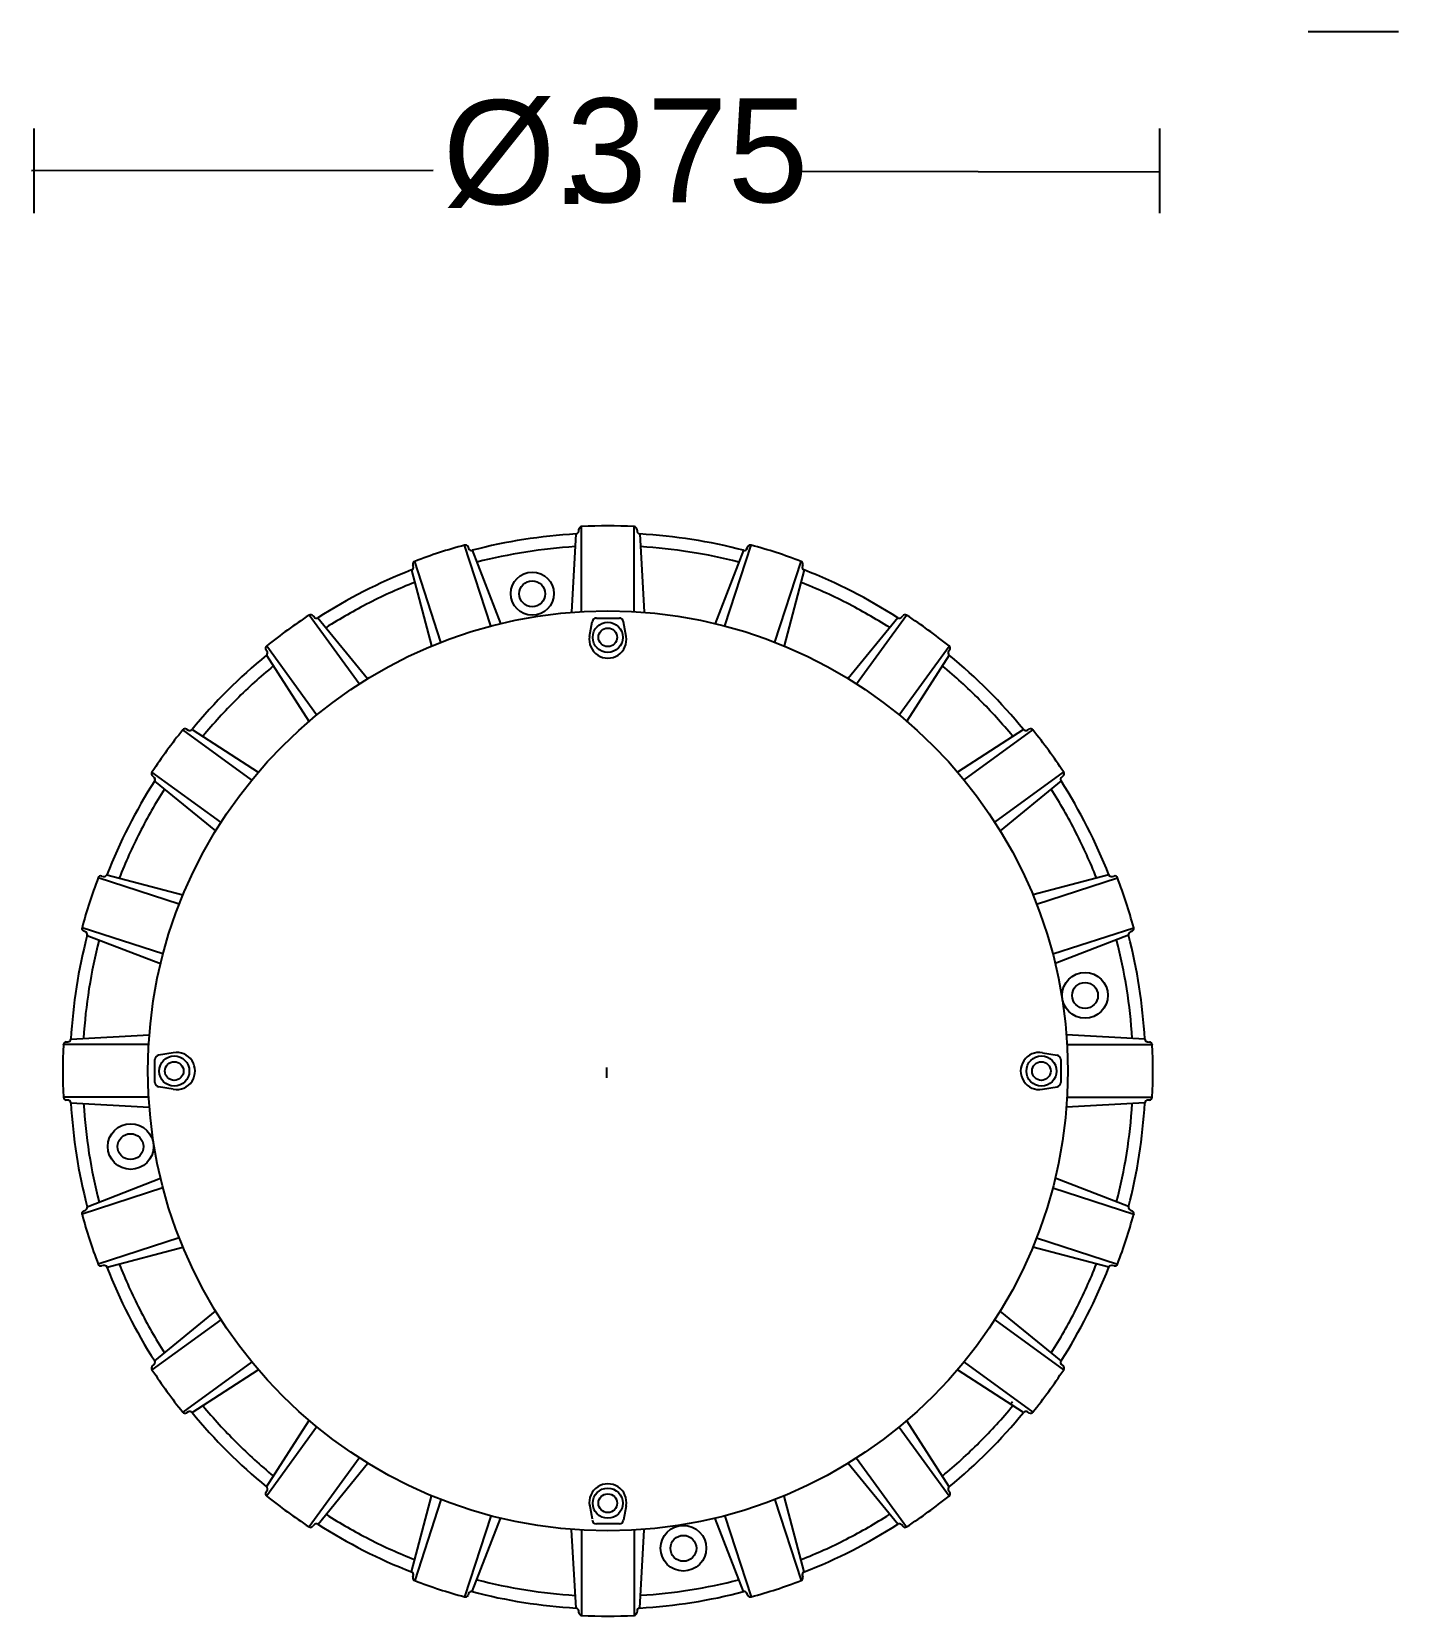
# Model space of a CAD drawing. Extents: x 0 to 123, y 0 to 312.
# Drawn here: x 0.2 to 116.3, y 0.4 to 135 of the extents above; entities that cross this region are included whole.
import ezdxf

# ---------------------------------------------------------------- set-up
doc = ezdxf.new("R2010")
doc.units = 0
doc.layers.add('LIVELLO_1', color=160, linetype='Continuous')
doc.styles.add('STD', font='txt')

# ---------------------------------------------------------------- blocks, each defined once
blk = doc.blocks.new('AI9-BLK1')
at = {"layer": 'LIVELLO_1', "color": 7}
for p, q in [((54.87, -21.77), (47.2, -21.77)), ((-61.01, -29.99), (-61.01, -37.19)), ((34.59, -29.99), (34.59, -37.19)), ((-61.2, -33.56), (-27.11, -33.52)), ((3.85, -33.61), (34.52, -33.68)), ((-14.98, -64.42), (-15.34, -71.07)), ((-14.74, -64.17), (-14.73, -64.02)), ((-14.72, -64.03), (-14.73, -64.02)), ((-14.5, -63.8), (-14.49, -63.8)), ((-14.5, -71.01), (-14.5, -63.8)), ((-10.04, -63.8), (-10.04, -63.79)), ((-10.03, -63.8), (-10.04, -63.8)), ((-10.03, -71.01), (-10.03, -63.8)), ((-9.8, -64.02), (-9.79, -64.17)), ((-9.56, -64.42), (-9.19, -71.07)), ((-24.42, -65.37), (-24.43, -65.37)), ((-24.43, -65.37), (-24.43, -65.37)), ((-22.2, -72.23), (-24.43, -65.37)), ((-23.79, -65.81), (-21.38, -72.03)), ((-0.75, -65.81), (-3.15, -72.03)), ((-2.33, -72.23), (-0.1, -65.37)), ((-0.45, -65.65), (-0.39, -65.51)), ((-0.39, -65.52), (-0.39, -65.51)), ((-0.1, -65.37), (-0.1, -65.37)), ((-28.78, -67.17), (-28.82, -67.03)), ((-28.82, -67.04), (-28.82, -67.03)), ((-28.67, -66.75), (-28.66, -66.75)), ((-26.44, -73.61), (-28.67, -66.75)), ((1.91, -73.61), (4.14, -66.75)), ((4.15, -66.75), (4.13, -66.75)), ((4.13, -66.75), (4.14, -66.75)), ((4.29, -67.03), (4.25, -67.17)), ((-28.93, -67.49), (-27.23, -73.93)), ((4.4, -67.48), (2.7, -73.93)), ((-37.62, -71.31), (-37.64, -71.32)), ((-37.64, -71.32), (-37.64, -71.31)), ((-33.39, -77.15), (-37.63, -71.32)), ((8.86, -77.15), (13.1, -71.32)), ((13.1, -71.32), (13.11, -71.32)), ((-37.31, -71.36), (-37.22, -71.47)), ((-36.89, -71.54), (-32.67, -76.7)), ((-13.82, -73.12), (-13.6, -71.87)), ((-13.24, -71.56), (-11.29, -71.56)), ((-10.71, -73.12), (-10.94, -71.87)), ((12.35, -71.54), (8.14, -76.7)), ((12.69, -71.47), (12.78, -71.36)), ((12.79, -71.37), (12.78, -71.36)), ((-41.24, -73.94), (-41.24, -73.93)), ((-37, -79.77), (-41.24, -73.94)), ((12.47, -79.78), (16.71, -73.94)), ((16.72, -73.94), (16.71, -73.93)), ((16.71, -73.93), (16.71, -73.93)), ((-41.22, -74.38), (-41.3, -74.25)), ((-41.29, -74.25), (-41.3, -74.25)), ((-41.26, -74.72), (-37.65, -80.32)), ((16.73, -74.71), (13.12, -80.32)), ((-48.35, -81.04), (-48.36, -81.06)), ((-48.36, -81.06), (-48.36, -81.05)), ((-42.52, -85.29), (-48.35, -81.05)), ((-48.04, -81), (-47.91, -81.07)), ((-47.58, -81.03), (-41.97, -84.64)), ((23.04, -81.03), (17.44, -84.64)), ((17.99, -85.29), (23.82, -81.05)), ((23.38, -81.07), (23.5, -81)), ((23.5, -81), (23.5, -81)), ((23.82, -81.05), (23.82, -81.06)), ((-50.98, -84.66), (-50.97, -84.65)), ((-45.14, -88.9), (-50.98, -84.66)), ((20.61, -88.9), (26.44, -84.66)), ((26.45, -84.67), (26.44, -84.65)), ((26.44, -84.65), (26.45, -84.66)), ((-50.82, -85.07), (-50.93, -84.97)), ((-50.92, -84.97), (-50.93, -84.97)), ((-50.76, -85.41), (-45.59, -89.62)), ((26.22, -85.4), (21.06, -89.62)), ((26.4, -84.97), (26.29, -85.07)), ((-55.54, -93.62), (-55.55, -93.62)), ((-55.54, -93.61), (-55.54, -93.62)), ((-48.68, -95.85), (-55.54, -93.62)), ((-55.26, -93.47), (-55.12, -93.51)), ((-54.81, -93.36), (-48.36, -95.06)), ((30.27, -93.36), (23.83, -95.06)), ((24.15, -95.85), (31.01, -93.62)), ((30.59, -93.51), (30.73, -93.47)), ((30.72, -93.47), (30.73, -93.47)), ((31.01, -93.62), (31.01, -93.62)), ((-56.92, -97.86), (-56.92, -97.86)), ((-50.06, -100.09), (-56.92, -97.86)), ((-56.64, -98.2), (-56.78, -98.15)), ((-56.77, -98.15), (-56.78, -98.15)), ((25.53, -100.09), (32.39, -97.86)), ((32.25, -98.15), (32.11, -98.2)), ((32.39, -97.87), (32.39, -97.86)), ((32.39, -97.86), (32.39, -97.86)), ((-56.48, -98.51), (-50.27, -100.91)), ((31.95, -98.5), (25.73, -100.91)), ((-58.27, -107.56), (-58.12, -107.56)), ((-57.87, -107.33), (-51.22, -106.95)), ((33.34, -107.32), (26.69, -106.95)), ((33.59, -107.56), (33.74, -107.57)), ((33.73, -107.57), (33.74, -107.57)), ((-58.49, -107.8), (-58.5, -107.79)), ((-58.49, -107.79), (-58.49, -107.8)), ((-51.28, -107.79), (-58.49, -107.79)), ((-49.17, -108.47), (-50.43, -108.69)), ((24.64, -108.47), (25.89, -108.69)), ((26.75, -107.79), (33.96, -107.79)), ((33.96, -107.79), (33.96, -107.8)), ((33.96, -107.8), (33.97, -107.79)), ((-50.73, -111), (-50.73, -109.06)), ((-12.35, -110.61), (-12.35, -109.72)), ((26.2, -109.06), (26.2, -111)), ((-49.17, -111.58), (-50.43, -111.36)), ((24.64, -111.58), (25.89, -111.36)), ((-58.49, -112.26), (-58.49, -112.25)), ((-51.28, -112.26), (-58.49, -112.26)), ((-58.27, -112.48), (-58.27, -112.49)), ((-58.12, -112.5), (-58.27, -112.49)), ((-57.87, -112.74), (-51.22, -113.1)), ((33.34, -112.73), (26.69, -113.1)), ((26.75, -112.26), (33.96, -112.26)), ((33.74, -112.49), (33.59, -112.5)), ((33.96, -112.26), (33.96, -112.25)), ((33.96, -112.25), (33.97, -112.26)), ((-56.48, -121.55), (-50.27, -119.14)), ((31.95, -121.54), (25.73, -119.14)), ((-50.06, -119.96), (-56.92, -122.19)), ((25.53, -119.96), (32.39, -122.19)), ((-56.92, -122.18), (-56.92, -122.2)), ((-56.92, -122.2), (-56.92, -122.19)), ((-56.78, -121.9), (-56.64, -121.85)), ((32.11, -121.85), (32.25, -121.9)), ((32.24, -121.9), (32.25, -121.9)), ((32.39, -122.19), (32.39, -122.2)), ((-48.68, -124.2), (-55.54, -126.43)), ((-54.8, -126.69), (-48.36, -124.99)), ((30.28, -126.69), (23.83, -124.99)), ((24.15, -124.2), (31.01, -126.43)), ((-55.54, -126.43), (-55.54, -126.43)), ((31, -126.44), (31.01, -126.43)), ((31.01, -126.43), (31.01, -126.43)), ((-55.12, -126.55), (-55.26, -126.58)), ((-55.25, -126.58), (-55.26, -126.58)), ((30.73, -126.58), (30.59, -126.55)), ((-50.75, -134.65), (-45.59, -130.43)), ((26.22, -134.64), (21.06, -130.43)), ((-45.14, -131.15), (-50.98, -135.39)), ((20.61, -131.15), (26.44, -135.39)), ((-50.98, -135.38), (-50.97, -135.4)), ((-50.97, -135.4), (-50.98, -135.39)), ((-50.93, -135.07), (-50.82, -134.98)), ((-42.52, -134.76), (-48.35, -139)), ((-47.57, -139.02), (-41.97, -135.41)), ((23.04, -139.02), (17.44, -135.41)), ((17.99, -134.76), (23.82, -139)), ((26.29, -134.98), (26.4, -135.07)), ((26.39, -135.08), (26.4, -135.07)), ((26.44, -135.39), (26.44, -135.4)), ((21.97, -138.28), (22.1, -138.08)), ((-48.35, -139), (-48.36, -139)), ((-47.91, -138.98), (-48.04, -139.06)), ((-48.03, -139.05), (-48.04, -139.06)), ((-41.26, -145.33), (-37.65, -139.73)), ((16.73, -145.33), (13.12, -139.73)), ((23.5, -139.06), (23.38, -138.98)), ((23.82, -139.01), (23.82, -139)), ((23.82, -139), (23.82, -139.01)), ((-37, -140.27), (-41.24, -146.11)), ((12.47, -140.27), (16.71, -146.11)), ((-33.39, -142.9), (-37.63, -148.74)), ((-36.88, -148.52), (-32.67, -143.35)), ((12.36, -148.51), (8.14, -143.35)), ((8.86, -142.9), (13.1, -148.74)), ((-41.3, -145.8), (-41.22, -145.67)), ((-41.25, -146.11), (-41.24, -146.12)), ((-41.24, -146.12), (-41.24, -146.12)), ((-28.93, -152.56), (-27.23, -146.12)), ((-26.44, -146.44), (-28.67, -153.3)), ((1.91, -146.44), (4.14, -153.3)), ((4.41, -152.56), (2.7, -146.12)), ((16.69, -145.67), (16.77, -145.8)), ((16.71, -146.11), (16.71, -146.12)), ((16.76, -145.8), (16.77, -145.8)), ((-22.2, -147.82), (-24.43, -154.68)), ((-13.82, -146.82), (-13.6, -148.07)), ((-10.71, -146.94), (-10.94, -148.18)), ((-2.33, -147.82), (-0.1, -154.68)), ((-37.63, -148.74), (-37.64, -148.73)), ((-37.22, -148.58), (-37.31, -148.69)), ((-37.31, -148.68), (-37.31, -148.69)), ((-23.78, -154.24), (-21.38, -148.02)), ((-14.97, -155.63), (-15.34, -148.98)), ((-14.5, -149.04), (-14.5, -156.25)), ((-11.29, -148.49), (-13.24, -148.49)), ((-10.03, -149.04), (-10.03, -156.25)), ((-9.56, -155.63), (-9.19, -148.98)), ((-0.74, -154.24), (-3.15, -148.02)), ((13.09, -148.74), (13.11, -148.73)), ((13.11, -148.73), (13.11, -148.74)), ((-28.82, -153.02), (-28.78, -152.87)), ((-28.68, -153.29), (-28.66, -153.3)), ((-28.66, -153.3), (-28.67, -153.3)), ((4.14, -153.3), (4.13, -153.3)), ((4.25, -152.87), (4.29, -153.02)), ((4.29, -153.02), (4.29, -153.02)), ((-24.43, -154.68), (-24.43, -154.68)), ((-24.09, -154.4), (-24.14, -154.54)), ((-24.14, -154.53), (-24.14, -154.54)), ((-0.39, -154.54), (-0.45, -154.4)), ((-0.11, -154.68), (-0.1, -154.68)), ((-0.1, -154.68), (-0.1, -154.68)), ((-14.73, -156.03), (-14.74, -155.88)), ((-9.81, -156.02), (-9.8, -156.03)), ((-9.79, -155.88), (-9.8, -156.03)), ((-14.51, -156.25), (-14.49, -156.25)), ((-14.49, -156.25), (-14.5, -156.26)), ((-10.03, -156.25), (-10.04, -156.25))]:
    blk.add_line(p, q, dxfattribs=at)
for centre, radius in [((-18.68, -69.49), 1.83), ((-18.69, -69.5), 1.1), ((-12.26, -110.02), 39.06), ((-12.27, -73.2), 1.28), ((-12.27, -73.2), 0.792), ((28.26, -103.6), 1.94), ((28.26, -103.61), 1.1), ((-49.09, -110.03), 1.28), ((24.56, -110.03), 1.28), ((-49.09, -110.03), 0.794), ((24.55, -110.03), 0.793), ((-52.79, -116.44), 1.94), ((-52.8, -116.45), 1.1), ((-12.27, -146.73), 1.28), ((-12.27, -146.73), 0.793), ((-5.85, -150.55), 1.94), ((-5.85, -150.56), 1.1)]:
    blk.add_circle(centre, radius, dxfattribs=at)
for points in [[(-14.97, -64.42), (-17.97, -64.6), (-20.87, -65.05), (-23.79, -65.81)], [(-14.98, -64.42), (-14.84, -64.41), (-14.74, -64.3), (-14.74, -64.16)], [(-14.97, -64.42), (-14.84, -64.4), (-14.74, -64.3), (-14.74, -64.17)], [(-10.04, -63.79), (-11.58, -63.72), (-12.95, -63.72), (-14.5, -63.79)], [(-9.79, -64.17), (-9.79, -64.3), (-9.69, -64.4), (-9.56, -64.42)], [(-0.74, -65.81), (-3.66, -65.05), (-6.56, -64.6), (-9.56, -64.42)], [(-24.43, -65.37), (-25.92, -65.77), (-27.23, -66.2), (-28.67, -66.75)], [(-15.03, -65.5), (-16.5, -65.59), (-17.79, -65.73), (-19.24, -65.96)], [(-5.29, -65.96), (-6.74, -65.73), (-8.04, -65.59), (-9.51, -65.5)], [(-0.75, -65.81), (-0.62, -65.85), (-0.48, -65.77), (-0.44, -65.65)], [(-0.74, -65.82), (-0.61, -65.84), (-0.49, -65.77), (-0.45, -65.65)], [(4.14, -66.75), (2.7, -66.2), (1.39, -65.77), (-0.1, -65.37)], [(-28.93, -67.49), (-28.81, -67.43), (-28.75, -67.3), (-28.79, -67.17)], [(-28.93, -67.49), (-28.81, -67.44), (-28.75, -67.3), (-28.79, -67.17)], [(-19.24, -65.96), (-20.7, -66.19), (-21.97, -66.46), (-23.4, -66.82)], [(-1.14, -66.82), (-2.56, -66.45), (-3.83, -66.19), (-5.29, -65.96)], [(4.26, -67.17), (4.22, -67.3), (4.28, -67.43), (4.4, -67.49)], [(-28.93, -67.48), (-31.73, -68.58), (-34.35, -69.91), (-36.89, -71.54)], [(-28.66, -68.53), (-30.03, -69.07), (-31.21, -69.61), (-32.52, -70.27)], [(7.99, -70.27), (6.68, -69.61), (5.49, -69.07), (4.12, -68.53)], [(12.36, -71.54), (9.82, -69.91), (7.2, -68.58), (4.4, -67.48)], [(-37.64, -71.31), (-38.93, -72.16), (-40.04, -72.97), (-41.24, -73.93)], [(-32.52, -70.27), (-33.83, -70.94), (-34.96, -71.59), (-36.21, -72.38)], [(11.67, -72.37), (10.42, -71.59), (9.3, -70.94), (7.99, -70.27)], [(16.71, -73.93), (15.51, -72.97), (14.4, -72.16), (13.11, -71.31)], [(-37.22, -71.47), (-37.14, -71.58), (-37, -71.6), (-36.89, -71.54)], [(-13.24, -71.56), (-13.41, -71.56), (-13.57, -71.69), (-13.6, -71.87)], [(-10.94, -71.87), (-10.96, -71.69), (-11.12, -71.56), (-11.29, -71.56)], [(12.35, -71.54), (12.46, -71.61), (12.61, -71.58), (12.69, -71.47)], [(12.36, -71.54), (12.47, -71.6), (12.61, -71.58), (12.69, -71.47)], [(-41.26, -74.71), (-43.59, -76.63), (-45.66, -78.71), (-47.58, -81.03)], [(-41.26, -74.72), (-41.16, -74.63), (-41.15, -74.48), (-41.22, -74.38)], [(-41.26, -74.72), (-41.16, -74.63), (-41.14, -74.48), (-41.22, -74.38)], [(23.04, -81.03), (21.13, -78.71), (19.06, -76.63), (16.73, -74.71)], [(-40.68, -75.63), (-41.81, -76.57), (-42.77, -77.43), (-43.81, -78.48)], [(19.28, -78.48), (18.24, -77.44), (17.28, -76.56), (16.14, -75.62)], [(-43.81, -78.48), (-44.85, -79.52), (-45.73, -80.48), (-46.67, -81.62)], [(22.13, -81.61), (21.19, -80.48), (20.33, -79.52), (19.28, -78.48)], [(-48.36, -81.05), (-49.32, -82.25), (-50.13, -83.36), (-50.98, -84.66)], [(-47.91, -81.07), (-47.81, -81.14), (-47.66, -81.13), (-47.57, -81.03)], [(23.04, -81.03), (23.13, -81.13), (23.28, -81.14), (23.38, -81.07)], [(23.04, -81.03), (23.12, -81.13), (23.28, -81.15), (23.38, -81.07)], [(26.45, -84.66), (25.6, -83.36), (24.79, -82.25), (23.82, -81.05)], [(-50.75, -85.4), (-52.38, -87.94), (-53.71, -90.56), (-54.81, -93.36)], [(-49.92, -86.09), (-50.71, -87.33), (-51.35, -88.46), (-52.02, -89.77)], [(-50.75, -85.4), (-50.69, -85.29), (-50.72, -85.15), (-50.82, -85.07)], [(-50.76, -85.41), (-50.68, -85.3), (-50.71, -85.15), (-50.82, -85.07)], [(27.49, -89.77), (26.82, -88.46), (26.17, -87.33), (25.38, -86.09)], [(26.29, -85.07), (26.18, -85.15), (26.15, -85.29), (26.22, -85.4)], [(30.28, -93.36), (29.18, -90.56), (27.84, -87.94), (26.22, -85.4)], [(-52.02, -89.77), (-52.68, -91.08), (-53.22, -92.27), (-53.76, -93.64)], [(29.23, -93.63), (28.69, -92.26), (28.15, -91.08), (27.49, -89.77)], [(-55.55, -93.62), (-56.09, -95.07), (-56.52, -96.37), (-56.92, -97.86)], [(-55.12, -93.5), (-54.99, -93.54), (-54.86, -93.48), (-54.81, -93.36)], [(30.27, -93.36), (30.33, -93.48), (30.46, -93.54), (30.59, -93.5)], [(30.27, -93.36), (30.32, -93.48), (30.46, -93.55), (30.59, -93.5)], [(32.39, -97.86), (31.99, -96.37), (31.56, -95.07), (31.01, -93.62)], [(-56.48, -98.51), (-56.45, -98.38), (-56.52, -98.24), (-56.65, -98.2)], [(-56.47, -98.5), (-56.45, -98.37), (-56.52, -98.25), (-56.64, -98.21)], [(32.11, -98.21), (31.99, -98.25), (31.92, -98.37), (31.95, -98.5)], [(-56.48, -98.5), (-57.24, -101.42), (-57.7, -104.32), (-57.87, -107.33)], [(-55.47, -98.9), (-55.84, -100.32), (-56.1, -101.59), (-56.33, -103.04)], [(31.8, -103.04), (31.57, -101.6), (31.3, -100.32), (30.94, -98.89)], [(33.34, -107.33), (33.16, -104.32), (32.71, -101.42), (31.95, -98.5)], [(-56.33, -103.04), (-56.56, -104.5), (-56.7, -105.8), (-56.8, -107.26)], [(32.26, -107.26), (32.17, -105.79), (32.03, -104.5), (31.8, -103.04)], [(-58.12, -107.55), (-58, -107.55), (-57.89, -107.45), (-57.87, -107.33)], [(33.34, -107.32), (33.35, -107.45), (33.46, -107.56), (33.59, -107.56)], [(33.34, -107.33), (33.36, -107.45), (33.46, -107.55), (33.59, -107.55)], [(33.97, -107.8), (33.96, -107.67), (33.86, -107.57), (33.74, -107.57)], [(-58.5, -107.79), (-58.57, -109.34), (-58.57, -110.71), (-58.5, -112.26)], [(-50.43, -108.69), (-50.6, -108.73), (-50.73, -108.88), (-50.73, -109.06)], [(26.2, -109.06), (26.2, -108.88), (26.07, -108.73), (25.89, -108.69)], [(33.97, -112.26), (34.04, -110.71), (34.04, -109.34), (33.97, -107.79)], [(-50.73, -111), (-50.73, -111.17), (-50.6, -111.33), (-50.43, -111.36)], [(25.89, -111.36), (26.07, -111.33), (26.2, -111.17), (26.2, -111)], [(-57.87, -112.74), (-57.88, -112.6), (-57.99, -112.5), (-58.13, -112.5)], [(-57.87, -112.73), (-57.89, -112.6), (-58, -112.5), (-58.12, -112.5)], [(-57.87, -112.73), (-57.7, -115.74), (-57.24, -118.63), (-56.48, -121.55)], [(-56.79, -112.79), (-56.7, -114.27), (-56.56, -115.55), (-56.33, -117.01)], [(31.8, -117.01), (32.03, -115.55), (32.17, -114.26), (32.27, -112.79)], [(31.95, -121.55), (32.71, -118.63), (33.16, -115.74), (33.34, -112.73)], [(33.59, -112.5), (33.46, -112.5), (33.36, -112.6), (33.34, -112.73)], [(-56.33, -117.01), (-56.1, -118.45), (-55.84, -119.74), (-55.47, -121.16)], [(30.94, -121.15), (31.31, -119.73), (31.57, -118.46), (31.8, -117.01)], [(-56.92, -122.19), (-56.52, -123.69), (-56.09, -124.99), (-55.55, -126.43)], [(-56.64, -121.84), (-56.52, -121.8), (-56.45, -121.68), (-56.47, -121.55)], [(31.01, -126.43), (31.56, -124.99), (31.99, -123.69), (32.39, -122.19)], [(31.95, -121.54), (31.91, -121.68), (31.99, -121.8), (32.11, -121.85)], [(31.95, -121.55), (31.92, -121.68), (31.99, -121.8), (32.11, -121.84)], [(-53.76, -126.42), (-53.22, -127.79), (-52.69, -128.97), (-52.02, -130.28)], [(27.49, -130.28), (28.15, -128.97), (28.69, -127.78), (29.23, -126.41)], [(-54.81, -126.69), (-54.86, -126.57), (-54.99, -126.51), (-55.12, -126.55)], [(-54.8, -126.69), (-54.85, -126.57), (-54.99, -126.51), (-55.12, -126.55)], [(-54.81, -126.69), (-53.71, -129.49), (-52.38, -132.11), (-50.75, -134.65)], [(26.22, -134.65), (27.84, -132.11), (29.18, -129.49), (30.28, -126.69)], [(30.59, -126.55), (30.46, -126.51), (30.33, -126.57), (30.27, -126.69)], [(-52.02, -130.28), (-51.35, -131.59), (-50.7, -132.73), (-49.91, -133.97)], [(25.39, -133.96), (26.18, -132.71), (26.82, -131.59), (27.49, -130.28)], [(-50.98, -135.39), (-50.13, -136.69), (-49.32, -137.8), (-48.36, -139.01)], [(-50.82, -134.98), (-50.72, -134.9), (-50.69, -134.76), (-50.75, -134.65)], [(23.82, -139.01), (24.79, -137.8), (25.6, -136.69), (26.45, -135.39)], [(26.22, -134.64), (26.15, -134.75), (26.18, -134.9), (26.29, -134.98)], [(26.22, -134.65), (26.15, -134.76), (26.18, -134.9), (26.29, -134.98)], [(-46.66, -138.44), (-45.73, -139.58), (-44.85, -140.53), (-43.81, -141.57)], [(19.28, -141.57), (20.32, -140.53), (21.2, -139.57), (22.14, -138.43)], [(-47.57, -139.02), (-47.66, -138.92), (-47.81, -138.9), (-47.92, -138.98)], [(-47.57, -139.02), (-47.66, -138.92), (-47.81, -138.9), (-47.91, -138.98)], [(-47.58, -139.02), (-45.66, -141.35), (-43.59, -143.42), (-41.26, -145.33)], [(16.73, -145.33), (19.06, -143.42), (21.13, -141.35), (23.04, -139.02)], [(23.38, -138.98), (23.28, -138.9), (23.13, -138.92), (23.04, -139.02)], [(-43.81, -141.57), (-42.77, -142.61), (-41.81, -143.49), (-40.67, -144.43)], [(16.15, -144.42), (17.28, -143.48), (18.24, -142.61), (19.28, -141.57)], [(-41.22, -145.67), (-41.15, -145.57), (-41.16, -145.42), (-41.26, -145.33)], [(-41.24, -146.12), (-40.04, -147.09), (-38.93, -147.89), (-37.64, -148.74)], [(13.11, -148.74), (14.4, -147.89), (15.51, -147.09), (16.71, -146.12)], [(16.73, -145.33), (16.63, -145.42), (16.61, -145.57), (16.69, -145.67)], [(16.73, -145.33), (16.63, -145.41), (16.61, -145.57), (16.69, -145.67)], [(-36.2, -147.67), (-34.96, -148.47), (-33.83, -149.11), (-32.52, -149.78)], [(7.99, -149.78), (9.3, -149.11), (10.43, -148.46), (11.67, -147.67)], [(-36.89, -148.51), (-37, -148.44), (-37.14, -148.47), (-37.22, -148.58)], [(-36.88, -148.52), (-36.99, -148.44), (-37.15, -148.47), (-37.22, -148.58)], [(-36.89, -148.51), (-34.35, -150.14), (-31.73, -151.47), (-28.93, -152.56)], [(-13.6, -148.18), (-13.57, -148.36), (-13.41, -148.49), (-13.24, -148.49)], [(-11.29, -148.49), (-11.12, -148.49), (-10.96, -148.36), (-10.94, -148.18)], [(4.4, -152.56), (7.2, -151.47), (9.82, -150.14), (12.36, -148.51)], [(-32.52, -149.78), (-31.21, -150.45), (-30.02, -150.98), (-28.65, -151.52)], [(4.13, -151.52), (5.5, -150.98), (6.68, -150.45), (7.99, -149.78)], [(-28.79, -152.87), (-28.75, -152.75), (-28.81, -152.62), (-28.93, -152.56)], [(-28.67, -153.3), (-27.23, -153.85), (-25.92, -154.28), (-24.43, -154.68)], [(-23.39, -153.23), (-21.97, -153.6), (-20.7, -153.86), (-19.24, -154.09)], [(-5.29, -154.09), (-3.83, -153.86), (-2.55, -153.6), (-1.13, -153.23)], [(-0.1, -154.68), (1.39, -154.28), (2.7, -153.85), (4.14, -153.3)], [(4.4, -152.56), (4.28, -152.62), (4.22, -152.75), (4.26, -152.87)], [(4.41, -152.56), (4.28, -152.61), (4.22, -152.75), (4.25, -152.88)], [(-23.78, -154.24), (-23.91, -154.2), (-24.05, -154.28), (-24.09, -154.41)], [(-23.79, -154.24), (-23.92, -154.21), (-24.04, -154.28), (-24.09, -154.4)], [(-23.79, -154.24), (-20.87, -155), (-17.97, -155.45), (-14.97, -155.63)], [(-19.24, -154.09), (-17.79, -154.32), (-16.49, -154.46), (-15.03, -154.56)], [(-9.56, -155.63), (-6.56, -155.45), (-3.66, -155), (-0.74, -154.24)], [(-9.5, -154.55), (-8.03, -154.46), (-6.74, -154.32), (-5.29, -154.09)], [(-0.45, -154.4), (-0.49, -154.28), (-0.62, -154.21), (-0.74, -154.24)], [(-14.74, -155.88), (-14.74, -155.75), (-14.84, -155.65), (-14.97, -155.63)], [(-9.56, -155.63), (-9.69, -155.65), (-9.79, -155.75), (-9.79, -155.88)], [(-9.56, -155.63), (-9.69, -155.64), (-9.79, -155.75), (-9.79, -155.88)], [(-14.5, -156.26), (-12.95, -156.33), (-11.58, -156.33), (-10.04, -156.26)]]:
    blk.add_open_spline(points, degree=3, dxfattribs=at)
for points, knots in [([(-14.49, -63.8), (-14.49, -63.8), (-14.5, -63.79), (-14.5, -63.79), (-14.62, -63.8), (-14.72, -63.9), (-14.73, -64.02)], [0, 0, 0, 0, 1, 1, 1, 2, 2, 2, 2]), ([(-9.81, -64.03), (-9.81, -64.03), (-9.8, -64.02), (-9.8, -64.02), (-9.81, -63.9), (-9.91, -63.8), (-10.04, -63.79)], [0, 0, 0, 0, 1, 1, 1, 2, 2, 2, 2]), ([(-24.14, -65.52), (-24.14, -65.52), (-24.14, -65.51), (-24.14, -65.51), (-24.19, -65.4), (-24.31, -65.33), (-24.43, -65.37)], [0, 0, 0, 0, 1, 1, 1, 2, 2, 2, 2]), ([(-24.14, -65.51), (-24.14, -65.51), (-24.09, -65.65), (-24.09, -65.65), (-24.04, -65.77), (-23.92, -65.84), (-23.79, -65.82)], [0, 0, 0, 0, 1, 1, 1, 2, 2, 2, 2]), ([(-0.1, -65.37), (-0.1, -65.37), (-0.1, -65.37), (-0.1, -65.37), (-0.22, -65.33), (-0.34, -65.4), (-0.39, -65.51)], [0, 0, 0, 0, 1, 1, 1, 2, 2, 2, 2]), ([(-28.66, -66.75), (-28.66, -66.75), (-28.67, -66.75), (-28.67, -66.75), (-28.79, -66.79), (-28.85, -66.91), (-28.82, -67.03)], [0, 0, 0, 0, 1, 1, 1, 2, 2, 2, 2]), ([(4.29, -67.04), (4.29, -67.04), (4.29, -67.03), (4.29, -67.03), (4.32, -66.91), (4.26, -66.79), (4.14, -66.75)], [0, 0, 0, 0, 1, 1, 1, 2, 2, 2, 2]), ([(-37.31, -71.37), (-37.31, -71.37), (-37.31, -71.36), (-37.31, -71.36), (-37.39, -71.27), (-37.53, -71.25), (-37.64, -71.31)], [0, 0, 0, 0, 1, 1, 1, 2, 2, 2, 2]), ([(13.11, -71.32), (13.11, -71.32), (13.11, -71.31), (13.11, -71.31), (13, -71.25), (12.86, -71.27), (12.78, -71.36)], [0, 0, 0, 0, 1, 1, 1, 2, 2, 2, 2]), ([(-41.24, -73.93), (-41.24, -73.93), (-41.24, -73.93), (-41.24, -73.93), (-41.34, -74.01), (-41.36, -74.15), (-41.3, -74.25)], [0, 0, 0, 0, 1, 1, 1, 2, 2, 2, 2]), ([(-13.82, -73.12), (-13.93, -73.74), (-13.66, -74.36), (-13.13, -74.71), (-12.61, -75.05), (-11.93, -75.05), (-11.4, -74.71), (-10.87, -74.36), (-10.6, -73.74), (-10.71, -73.12)], [0, 0, 0, 0, 1, 1, 1, 2, 2, 2, 3, 3, 3, 3]), ([(16.76, -74.25), (16.76, -74.25), (16.77, -74.25), (16.77, -74.25), (16.83, -74.15), (16.81, -74.01), (16.71, -73.93)], [0, 0, 0, 0, 1, 1, 1, 2, 2, 2, 2]), ([(16.77, -74.25), (16.77, -74.25), (16.69, -74.38), (16.69, -74.38), (16.61, -74.48), (16.63, -74.63), (16.73, -74.72)], [0, 0, 0, 0, 1, 1, 1, 2, 2, 2, 2]), ([(-48.03, -81), (-48.03, -81), (-48.04, -81), (-48.04, -81), (-48.14, -80.93), (-48.28, -80.95), (-48.36, -81.05)], [0, 0, 0, 0, 1, 1, 1, 2, 2, 2, 2]), ([(23.82, -81.06), (23.82, -81.06), (23.82, -81.05), (23.82, -81.05), (23.75, -80.95), (23.61, -80.93), (23.5, -81)], [0, 0, 0, 0, 1, 1, 1, 2, 2, 2, 2]), ([(-50.97, -84.65), (-50.97, -84.65), (-50.98, -84.66), (-50.98, -84.66), (-51.05, -84.76), (-51.03, -84.9), (-50.93, -84.97)], [0, 0, 0, 0, 1, 1, 1, 2, 2, 2, 2]), ([(26.39, -84.97), (26.39, -84.97), (26.4, -84.97), (26.4, -84.97), (26.5, -84.9), (26.52, -84.76), (26.45, -84.66)], [0, 0, 0, 0, 1, 1, 1, 2, 2, 2, 2]), ([(-55.25, -93.47), (-55.25, -93.47), (-55.26, -93.47), (-55.26, -93.47), (-55.38, -93.43), (-55.5, -93.5), (-55.55, -93.62)], [0, 0, 0, 0, 1, 1, 1, 2, 2, 2, 2]), ([(31.01, -93.62), (31.01, -93.62), (31.01, -93.62), (31.01, -93.62), (30.97, -93.5), (30.85, -93.44), (30.73, -93.47)], [0, 0, 0, 0, 1, 1, 1, 2, 2, 2, 2]), ([(-56.92, -97.86), (-56.92, -97.86), (-56.92, -97.86), (-56.92, -97.86), (-56.96, -97.98), (-56.89, -98.11), (-56.78, -98.15)], [0, 0, 0, 0, 1, 1, 1, 2, 2, 2, 2]), ([(32.24, -98.15), (32.24, -98.15), (32.25, -98.15), (32.25, -98.15), (32.36, -98.11), (32.42, -97.98), (32.39, -97.86)], [0, 0, 0, 0, 1, 1, 1, 2, 2, 2, 2]), ([(-58.27, -107.57), (-58.27, -107.57), (-58.27, -107.56), (-58.27, -107.56), (-58.39, -107.57), (-58.49, -107.67), (-58.5, -107.79)], [0, 0, 0, 0, 1, 1, 1, 2, 2, 2, 2]), ([(-49.17, -111.58), (-48.55, -111.69), (-47.93, -111.42), (-47.58, -110.89), (-47.24, -110.36), (-47.24, -109.68), (-47.58, -109.16), (-47.93, -108.63), (-48.55, -108.36), (-49.17, -108.47)], [0, 0, 0, 0, 1, 1, 1, 2, 2, 2, 3, 3, 3, 3]), ([(24.64, -108.47), (24.02, -108.36), (23.4, -108.63), (23.05, -109.16), (22.7, -109.68), (22.7, -110.36), (23.05, -110.89), (23.4, -111.42), (24.02, -111.69), (24.64, -111.58)], [0, 0, 0, 0, 1, 1, 1, 2, 2, 2, 3, 3, 3, 3]), ([(-58.49, -112.25), (-58.49, -112.25), (-58.5, -112.26), (-58.5, -112.26), (-58.49, -112.38), (-58.39, -112.48), (-58.27, -112.49)], [0, 0, 0, 0, 1, 1, 1, 2, 2, 2, 2]), ([(33.73, -112.48), (33.73, -112.48), (33.74, -112.49), (33.74, -112.49), (33.86, -112.48), (33.96, -112.38), (33.97, -112.26)], [0, 0, 0, 0, 1, 1, 1, 2, 2, 2, 2]), ([(-56.77, -121.9), (-56.77, -121.9), (-56.78, -121.9), (-56.78, -121.9), (-56.89, -121.95), (-56.96, -122.07), (-56.92, -122.19)], [0, 0, 0, 0, 1, 1, 1, 2, 2, 2, 2]), ([(32.39, -122.2), (32.39, -122.2), (32.39, -122.19), (32.39, -122.19), (32.42, -122.07), (32.36, -121.95), (32.25, -121.9)], [0, 0, 0, 0, 1, 1, 1, 2, 2, 2, 2]), ([(-55.54, -126.43), (-55.54, -126.43), (-55.55, -126.43), (-55.55, -126.43), (-55.5, -126.55), (-55.38, -126.61), (-55.26, -126.58)], [0, 0, 0, 0, 1, 1, 1, 2, 2, 2, 2]), ([(30.72, -126.58), (30.72, -126.58), (30.73, -126.58), (30.73, -126.58), (30.85, -126.61), (30.97, -126.55), (31.01, -126.43)], [0, 0, 0, 0, 1, 1, 1, 2, 2, 2, 2]), ([(-50.92, -135.08), (-50.92, -135.08), (-50.93, -135.07), (-50.93, -135.07), (-51.03, -135.15), (-51.05, -135.3), (-50.98, -135.39)], [0, 0, 0, 0, 1, 1, 1, 2, 2, 2, 2]), ([(26.44, -135.4), (26.44, -135.4), (26.45, -135.39), (26.45, -135.39), (26.52, -135.3), (26.5, -135.15), (26.4, -135.07)], [0, 0, 0, 0, 1, 1, 1, 2, 2, 2, 2]), ([(-48.36, -139), (-48.36, -139), (-48.36, -139.01), (-48.36, -139.01), (-48.28, -139.1), (-48.14, -139.12), (-48.04, -139.06)], [0, 0, 0, 0, 1, 1, 1, 2, 2, 2, 2]), ([(23.5, -139.05), (23.5, -139.05), (23.5, -139.06), (23.5, -139.06), (23.61, -139.12), (23.75, -139.1), (23.82, -139.01)], [0, 0, 0, 0, 1, 1, 1, 2, 2, 2, 2]), ([(-10.71, -146.94), (-10.6, -146.31), (-10.87, -145.69), (-11.4, -145.34), (-11.93, -145), (-12.61, -145), (-13.13, -145.34), (-13.66, -145.69), (-13.93, -146.31), (-13.82, -146.94)], [0, 0, 0, 0, 1, 1, 1, 2, 2, 2, 3, 3, 3, 3]), ([(-41.29, -145.8), (-41.29, -145.8), (-41.3, -145.8), (-41.3, -145.8), (-41.36, -145.9), (-41.34, -146.04), (-41.24, -146.12)], [0, 0, 0, 0, 1, 1, 1, 2, 2, 2, 2]), ([(16.71, -146.12), (16.71, -146.12), (16.71, -146.12), (16.71, -146.12), (16.81, -146.04), (16.83, -145.9), (16.77, -145.8)], [0, 0, 0, 0, 1, 1, 1, 2, 2, 2, 2]), ([(-37.64, -148.73), (-37.64, -148.73), (-37.64, -148.74), (-37.64, -148.74), (-37.53, -148.81), (-37.39, -148.79), (-37.31, -148.69)], [0, 0, 0, 0, 1, 1, 1, 2, 2, 2, 2]), ([(12.78, -148.69), (12.78, -148.69), (12.69, -148.58), (12.69, -148.58), (12.61, -148.47), (12.47, -148.44), (12.36, -148.51)], [0, 0, 0, 0, 1, 1, 1, 2, 2, 2, 2]), ([(12.79, -148.68), (12.79, -148.68), (12.78, -148.69), (12.78, -148.69), (12.86, -148.79), (13, -148.81), (13.11, -148.74)], [0, 0, 0, 0, 1, 1, 1, 2, 2, 2, 2]), ([(-28.82, -153.02), (-28.82, -153.02), (-28.82, -153.02), (-28.82, -153.02), (-28.85, -153.14), (-28.79, -153.26), (-28.67, -153.3)], [0, 0, 0, 0, 1, 1, 1, 2, 2, 2, 2]), ([(4.13, -153.3), (4.13, -153.3), (4.14, -153.3), (4.14, -153.3), (4.26, -153.26), (4.32, -153.14), (4.29, -153.02)], [0, 0, 0, 0, 1, 1, 1, 2, 2, 2, 2]), ([(-24.43, -154.68), (-24.43, -154.68), (-24.43, -154.68), (-24.43, -154.68), (-24.31, -154.72), (-24.19, -154.65), (-24.14, -154.54)], [0, 0, 0, 0, 1, 1, 1, 2, 2, 2, 2]), ([(-0.39, -154.53), (-0.39, -154.53), (-0.39, -154.54), (-0.39, -154.54), (-0.34, -154.65), (-0.22, -154.72), (-0.1, -154.68)], [0, 0, 0, 0, 1, 1, 1, 2, 2, 2, 2]), ([(-14.72, -156.02), (-14.72, -156.02), (-14.73, -156.03), (-14.73, -156.03), (-14.72, -156.15), (-14.62, -156.25), (-14.5, -156.26)], [0, 0, 0, 0, 1, 1, 1, 2, 2, 2, 2]), ([(-10.04, -156.25), (-10.04, -156.25), (-10.04, -156.26), (-10.04, -156.26), (-9.91, -156.25), (-9.81, -156.15), (-9.8, -156.03)], [0, 0, 0, 0, 1, 1, 1, 2, 2, 2, 2])]:
    blk.add_open_spline(points, degree=3, knots=knots, dxfattribs=at)
at = {"layer": 'LIVELLO_1', "color": 7, "char_height": 8.8342, "attachment_point": 1, "style": 'STD'}
for s, insert in [('\\fArial|b0|i0;\\H8.8342;\\C7;Ø', (-26.3, -27.58)), ('\\fArial|b0|i0;\\H8.8342;\\C7;375', (-15.82, -27.42)), ('\\fArial|b0|i0;\\H8.8342;\\C7;.', (-17.06, -27.58))]:
    blk.add_mtext(s, dxfattribs=dict(at, insert=insert))

msp = doc.modelspace()

# ---------------------------------------------------------------- block references
at = {"layer": 'LIVELLO_1', "color": 7}
msp.add_blockref('AI9-BLK1', (61.423813, 156.7813), dxfattribs=at)

doc.saveas('drawing.dxf')
